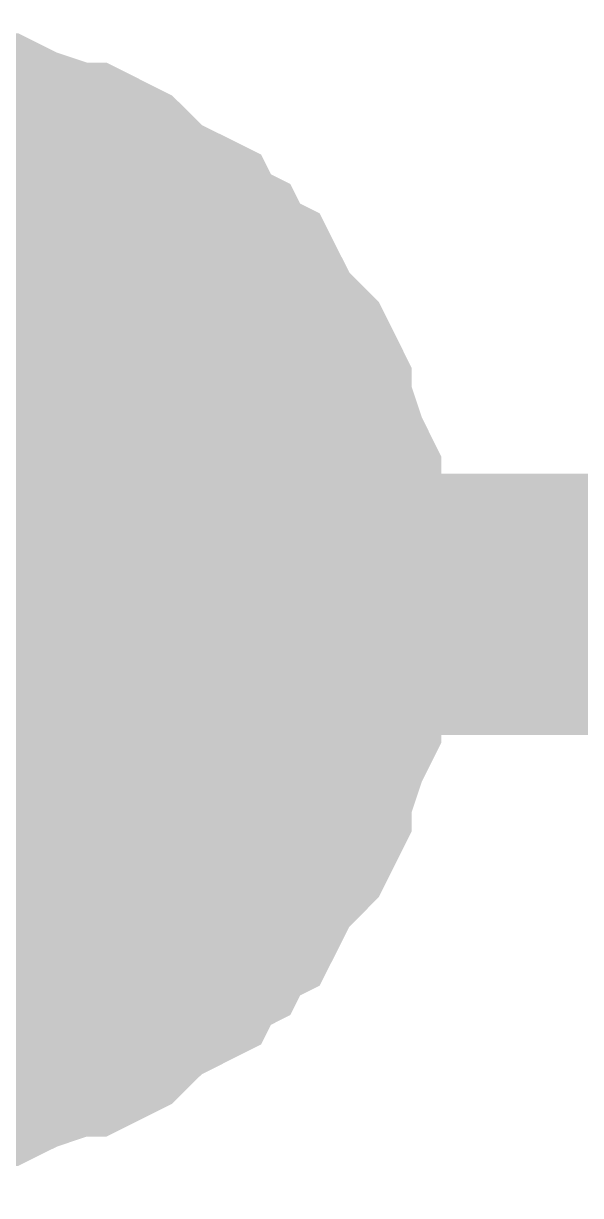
# Model space of a CAD drawing. Header units: millimetres. Extents: x 0 to 394, y 0 to 282.
# Drawn here: x 30.173 to 30.812, y 189.304 to 190.648 of the extents above; entities that cross this region are included whole.
import ezdxf

# ---------------------------------------------------------------- set-up
doc = ezdxf.new("R2010")
doc.units = ezdxf.units.MM
doc.layers.add('Sheet', color=255, linetype='Continuous')

msp = doc.modelspace()

# ---------------------------------------------------------------- linework, layer by layer
at = {"layer": 'Sheet'}
for points, const_width in [([(30.0082, 190.4982), (30.0306, 190.4982), (30.0643, 190.4982), (30.0868, 190.4869), (30.1092, 190.4869), (30.1317, 190.4869), (30.1542, 190.4757), (30.1879, 190.4645), (30.2103, 190.4533), (30.2328, 190.4533), (30.2552, 190.442), (30.2665, 190.4308), (30.2889, 190.4083), (30.3114, 190.3971), (30.3339, 190.3859), (30.3451, 190.3634), (30.3675, 190.3522), (30.3788, 190.3297), (30.4012, 190.3185), (30.4125, 190.296), (30.4237, 190.2736), (30.4462, 190.2511), (30.4574, 190.2399), (30.4686, 190.2174), (30.4686, 190.1949), (30.4799, 190.1725), (30.4911, 190.1388), (30.5023, 190.1163), (30.5023, 190.0939), (30.5023, 190.0714), (30.5135, 190.0489), (30.5135, 190.0153), (30.5135, 189.9928)], 0.2997), ([(30.0082, 190.4982), (30.0306, 190.4982), (30.0643, 190.4982), (30.0868, 190.4869), (30.1092, 190.4869), (30.1317, 190.4869), (30.1542, 190.4757), (30.1879, 190.4645), (30.2103, 190.4533), (30.2328, 190.4533), (30.2552, 190.442), (30.2665, 190.4308), (30.2889, 190.4083), (30.3114, 190.3971), (30.3339, 190.3859), (30.3451, 190.3634), (30.3675, 190.3522), (30.3788, 190.3297), (30.4012, 190.3185), (30.4125, 190.296), (30.4237, 190.2736), (30.4462, 190.2511), (30.4574, 190.2399), (30.4686, 190.2174), (30.4686, 190.1949), (30.4799, 190.1725), (30.4911, 190.1388), (30.5023, 190.1163), (30.5023, 190.0939), (30.5023, 190.0714), (30.5135, 190.0489), (30.5135, 190.0153), (30.5135, 189.9928)], 0.2997), ([(30.0082, 190.4982), (30.0306, 190.4982), (30.0643, 190.4982), (30.0868, 190.4869), (30.1092, 190.4869), (30.1317, 190.4869), (30.1542, 190.4757), (30.1879, 190.4645), (30.2103, 190.4533), (30.2328, 190.4533), (30.2552, 190.442), (30.2665, 190.4308), (30.2889, 190.4083), (30.3114, 190.3971), (30.3339, 190.3859), (30.3451, 190.3634), (30.3675, 190.3522), (30.3788, 190.3297), (30.4012, 190.3185), (30.4125, 190.296), (30.4237, 190.2736), (30.4462, 190.2511), (30.4574, 190.2399), (30.4686, 190.2174), (30.4686, 190.1949), (30.4799, 190.1725), (30.4911, 190.1388), (30.5023, 190.1163), (30.5023, 190.0939), (30.5023, 190.0714), (30.5135, 190.0489), (30.5135, 190.0153), (30.5135, 189.9928)], 0.2997), ([(30.0082, 190.4982), (30.0306, 190.4982), (30.0643, 190.4982), (30.0868, 190.4869), (30.1092, 190.4869), (30.1317, 190.4869), (30.1542, 190.4757), (30.1879, 190.4645), (30.2103, 190.4533), (30.2328, 190.442), (30.2552, 190.4308), (30.2665, 190.4196), (30.2889, 190.4083), (30.3114, 190.3971), (30.3339, 190.3746), (30.3451, 190.3634), (30.3675, 190.3409), (30.3788, 190.3297), (30.4012, 190.3073), (30.4125, 190.2848), (30.4237, 190.2736), (30.4462, 190.2511), (30.4574, 190.2286), (30.4686, 190.2062), (30.4686, 190.1837), (30.4799, 190.1613), (30.4911, 190.1388), (30.5023, 190.1051), (30.5023, 190.0826), (30.5023, 190.0602), (30.5135, 190.0377), (30.5135, 190.004), (30.5135, 189.9816)], 0.2997), ([(30.0082, 190.4982), (30.0306, 190.4982), (30.0643, 190.4982), (30.0868, 190.4869), (30.1092, 190.4869), (30.1317, 190.4869), (30.1542, 190.4757), (30.1879, 190.4645), (30.2103, 190.4533), (30.2328, 190.442), (30.2552, 190.4308), (30.2665, 190.4196), (30.2889, 190.4083), (30.3114, 190.3971), (30.3339, 190.3746), (30.3451, 190.3634), (30.3675, 190.3409), (30.3788, 190.3297), (30.4012, 190.3073), (30.4125, 190.2848), (30.4237, 190.2736), (30.4462, 190.2511), (30.4574, 190.2286), (30.4686, 190.2062), (30.4686, 190.1837), (30.4799, 190.1613), (30.4911, 190.1388), (30.5023, 190.1051), (30.5023, 190.0826), (30.5023, 190.0602), (30.5135, 190.0377), (30.5135, 190.004), (30.5135, 189.9816)], 0.2997), ([(30.0082, 190.4982), (30.0306, 190.4982), (30.0643, 190.4982), (30.0868, 190.4869), (30.1092, 190.4869), (30.1317, 190.4869), (30.1542, 190.4757), (30.1879, 190.4645), (30.2103, 190.4533), (30.2328, 190.4533), (30.2552, 190.442), (30.2665, 190.4308), (30.2889, 190.4083), (30.3114, 190.3971), (30.3339, 190.3859), (30.3451, 190.3634), (30.3675, 190.3522), (30.3788, 190.3297), (30.4012, 190.3185), (30.4125, 190.296), (30.4237, 190.2736), (30.4462, 190.2511), (30.4574, 190.2399), (30.4686, 190.2174), (30.4686, 190.1949), (30.4799, 190.1725), (30.4911, 190.1388), (30.5023, 190.1163), (30.5023, 190.0939), (30.5023, 190.0714), (30.5135, 190.0489), (30.5135, 190.0153), (30.5135, 189.9928)], 0.2997), ([(30.0082, 190.4982), (30.0306, 190.4982), (30.0643, 190.4982), (30.0868, 190.4869), (30.1092, 190.4869), (30.1317, 190.4869), (30.1542, 190.4757), (30.1879, 190.4645), (30.2103, 190.4533), (30.2328, 190.4533), (30.2552, 190.442), (30.2665, 190.4308), (30.2889, 190.4083), (30.3114, 190.3971), (30.3339, 190.3859), (30.3451, 190.3634), (30.3675, 190.3522), (30.3788, 190.3297), (30.4012, 190.3185), (30.4125, 190.296), (30.4237, 190.2736), (30.4462, 190.2511), (30.4574, 190.2399), (30.4686, 190.2174), (30.4686, 190.1949), (30.4799, 190.1725), (30.4911, 190.1388), (30.5023, 190.1163), (30.5023, 190.0939), (30.5023, 190.0714), (30.5135, 190.0489), (30.5135, 190.0153), (30.5135, 189.9928)], 0.2997), ([(30.0082, 190.4982), (30.0306, 190.4982), (30.0643, 190.4982), (30.0868, 190.4869), (30.1092, 190.4869), (30.1317, 190.4869), (30.1542, 190.4757), (30.1879, 190.4645), (30.2103, 190.4533), (30.2328, 190.4533), (30.2552, 190.442), (30.2665, 190.4308), (30.2889, 190.4083), (30.3114, 190.3971), (30.3339, 190.3859), (30.3451, 190.3634), (30.3675, 190.3522), (30.3788, 190.3297), (30.4012, 190.3185), (30.4125, 190.296), (30.4237, 190.2736), (30.4462, 190.2511), (30.4574, 190.2399), (30.4686, 190.2174), (30.4686, 190.1949), (30.4799, 190.1725), (30.4911, 190.1388), (30.5023, 190.1163), (30.5023, 190.0939), (30.5023, 190.0714), (30.5135, 190.0489), (30.5135, 190.0153), (30.5135, 189.9928)], 0.2997), ([(30.0082, 190.4982), (30.0306, 190.4982), (30.0643, 190.4982), (30.0868, 190.4869), (30.1092, 190.4869), (30.1317, 190.4869), (30.1542, 190.4757), (30.1879, 190.4645), (30.2103, 190.4533), (30.2328, 190.442), (30.2552, 190.4308), (30.2665, 190.4196), (30.2889, 190.4083), (30.3114, 190.3971), (30.3339, 190.3746), (30.3451, 190.3634), (30.3675, 190.3409), (30.3788, 190.3297), (30.4012, 190.3073), (30.4125, 190.2848), (30.4237, 190.2736), (30.4462, 190.2511), (30.4574, 190.2286), (30.4686, 190.2062), (30.4686, 190.1837), (30.4799, 190.1613), (30.4911, 190.1388), (30.5023, 190.1051), (30.5023, 190.0826), (30.5023, 190.0602), (30.5135, 190.0377), (30.5135, 190.004), (30.5135, 189.9816)], 0.2997), ([(30.0082, 190.4982), (30.0306, 190.4982), (30.0643, 190.4982), (30.0868, 190.4869), (30.1092, 190.4869), (30.1317, 190.4869), (30.1542, 190.4757), (30.1879, 190.4645), (30.2103, 190.4533), (30.2328, 190.442), (30.2552, 190.4308), (30.2665, 190.4196), (30.2889, 190.4083), (30.3114, 190.3971), (30.3339, 190.3746), (30.3451, 190.3634), (30.3675, 190.3409), (30.3788, 190.3297), (30.4012, 190.3073), (30.4125, 190.2848), (30.4237, 190.2736), (30.4462, 190.2511), (30.4574, 190.2286), (30.4686, 190.2062), (30.4686, 190.1837), (30.4799, 190.1613), (30.4911, 190.1388), (30.5023, 190.1051), (30.5023, 190.0826), (30.5023, 190.0602), (30.5135, 190.0377), (30.5135, 190.004), (30.5135, 189.9816)], 0.2997), ([(30.1092, 190.4869), (30.1317, 190.4869), (30.1542, 190.4757), (30.1879, 190.4645), (30.2103, 190.4533), (30.2328, 190.4533), (30.2552, 190.442), (30.2665, 190.4308), (30.2889, 190.4083), (30.3114, 190.3971), (30.3339, 190.3859), (30.3451, 190.3634), (30.3675, 190.3522), (30.3788, 190.3297), (30.4012, 190.3185), (30.4125, 190.296), (30.4237, 190.2736), (30.4462, 190.2511), (30.4574, 190.2399), (30.4686, 190.2174), (30.4686, 190.1949), (30.4799, 190.1725), (30.4911, 190.1388), (30.5023, 190.1163), (30.5023, 190.0939), (30.5023, 190.0714), (30.5135, 190.0489), (30.5135, 190.0153), (30.5135, 189.9928)], 0.0991), ([(30.1092, 190.4869), (30.1317, 190.4869), (30.1542, 190.4757), (30.1879, 190.4645), (30.2103, 190.4533), (30.2328, 190.4533), (30.2552, 190.442), (30.2665, 190.4308), (30.2889, 190.4083), (30.3114, 190.3971), (30.3339, 190.3859), (30.3451, 190.3634), (30.3675, 190.3522), (30.3788, 190.3297), (30.4012, 190.3185), (30.4125, 190.296), (30.4237, 190.2736), (30.4462, 190.2511), (30.4574, 190.2399), (30.4686, 190.2174), (30.4686, 190.1949), (30.4799, 190.1725), (30.4911, 190.1388), (30.5023, 190.1163), (30.5023, 190.0939), (30.5023, 190.0714), (30.5135, 190.0489), (30.5135, 190.0153), (30.5135, 189.9928)], 0.0991), ([(30.1092, 190.4869), (30.1317, 190.4869), (30.1542, 190.4757), (30.1879, 190.4645), (30.2103, 190.4533), (30.2328, 190.4533), (30.2552, 190.442), (30.2665, 190.4308), (30.2889, 190.4083), (30.3114, 190.3971), (30.3339, 190.3859), (30.3451, 190.3634), (30.3675, 190.3522), (30.3788, 190.3297), (30.4012, 190.3185), (30.4125, 190.296), (30.4237, 190.2736), (30.4462, 190.2511), (30.4574, 190.2399), (30.4686, 190.2174), (30.4686, 190.1949), (30.4799, 190.1725), (30.4911, 190.1388), (30.5023, 190.1163), (30.5023, 190.0939), (30.5023, 190.0714), (30.5135, 190.0489), (30.5135, 190.0153), (30.5135, 189.9928)], 0.0991), ([(30.1092, 190.4869), (30.1317, 190.4869), (30.1542, 190.4757), (30.1879, 190.4645), (30.2103, 190.4533), (30.2328, 190.442), (30.2552, 190.4308), (30.2665, 190.4196), (30.2889, 190.4083), (30.3114, 190.3971), (30.3339, 190.3746), (30.3451, 190.3634), (30.3675, 190.3409), (30.3788, 190.3297), (30.4012, 190.3073), (30.4125, 190.2848), (30.4237, 190.2736), (30.4462, 190.2511), (30.4574, 190.2286), (30.4686, 190.2062), (30.4686, 190.1837), (30.4799, 190.1613), (30.4911, 190.1388), (30.5023, 190.1051), (30.5023, 190.0826), (30.5023, 190.0602), (30.5135, 190.0377), (30.5135, 190.004), (30.5135, 189.9816)], 0.0991), ([(30.1092, 190.4869), (30.1317, 190.4869), (30.1542, 190.4757), (30.1879, 190.4645), (30.2103, 190.4533), (30.2328, 190.442), (30.2552, 190.4308), (30.2665, 190.4196), (30.2889, 190.4083), (30.3114, 190.3971), (30.3339, 190.3746), (30.3451, 190.3634), (30.3675, 190.3409), (30.3788, 190.3297), (30.4012, 190.3073), (30.4125, 190.2848), (30.4237, 190.2736), (30.4462, 190.2511), (30.4574, 190.2286), (30.4686, 190.2062), (30.4686, 190.1837), (30.4799, 190.1613), (30.4911, 190.1388), (30.5023, 190.1051), (30.5023, 190.0826), (30.5023, 190.0602), (30.5135, 190.0377), (30.5135, 190.004), (30.5135, 189.9816)], 0.0991), ([(30.1092, 190.4869), (30.1317, 190.4869), (30.1542, 190.4757), (30.1879, 190.4645), (30.2103, 190.4533), (30.2328, 190.4533), (30.2552, 190.442), (30.2665, 190.4308), (30.2889, 190.4083), (30.3114, 190.3971), (30.3339, 190.3859), (30.3451, 190.3634), (30.3675, 190.3522), (30.3788, 190.3297), (30.4012, 190.3185), (30.4125, 190.296), (30.4237, 190.2736), (30.4462, 190.2511), (30.4574, 190.2399), (30.4686, 190.2174), (30.4686, 190.1949), (30.4799, 190.1725), (30.4911, 190.1388), (30.5023, 190.1163), (30.5023, 190.0939), (30.5023, 190.0714), (30.5135, 190.0489), (30.5135, 190.0153), (30.5135, 189.9928)], 0.0991), ([(30.1092, 190.4869), (30.1317, 190.4869), (30.1542, 190.4757), (30.1879, 190.4645), (30.2103, 190.4533), (30.2328, 190.4533), (30.2552, 190.442), (30.2665, 190.4308), (30.2889, 190.4083), (30.3114, 190.3971), (30.3339, 190.3859), (30.3451, 190.3634), (30.3675, 190.3522), (30.3788, 190.3297), (30.4012, 190.3185), (30.4125, 190.296), (30.4237, 190.2736), (30.4462, 190.2511), (30.4574, 190.2399), (30.4686, 190.2174), (30.4686, 190.1949), (30.4799, 190.1725), (30.4911, 190.1388), (30.5023, 190.1163), (30.5023, 190.0939), (30.5023, 190.0714), (30.5135, 190.0489), (30.5135, 190.0153), (30.5135, 189.9928)], 0.0991), ([(30.1092, 190.4869), (30.1317, 190.4869), (30.1542, 190.4757), (30.1879, 190.4645), (30.2103, 190.4533), (30.2328, 190.4533), (30.2552, 190.442), (30.2665, 190.4308), (30.2889, 190.4083), (30.3114, 190.3971), (30.3339, 190.3859), (30.3451, 190.3634), (30.3675, 190.3522), (30.3788, 190.3297), (30.4012, 190.3185), (30.4125, 190.296), (30.4237, 190.2736), (30.4462, 190.2511), (30.4574, 190.2399), (30.4686, 190.2174), (30.4686, 190.1949), (30.4799, 190.1725), (30.4911, 190.1388), (30.5023, 190.1163), (30.5023, 190.0939), (30.5023, 190.0714), (30.5135, 190.0489), (30.5135, 190.0153), (30.5135, 189.9928)], 0.0991), ([(30.1092, 190.4869), (30.1317, 190.4869), (30.1542, 190.4757), (30.1879, 190.4645), (30.2103, 190.4533), (30.2328, 190.442), (30.2552, 190.4308), (30.2665, 190.4196), (30.2889, 190.4083), (30.3114, 190.3971), (30.3339, 190.3746), (30.3451, 190.3634), (30.3675, 190.3409), (30.3788, 190.3297), (30.4012, 190.3073), (30.4125, 190.2848), (30.4237, 190.2736), (30.4462, 190.2511), (30.4574, 190.2286), (30.4686, 190.2062), (30.4686, 190.1837), (30.4799, 190.1613), (30.4911, 190.1388), (30.5023, 190.1051), (30.5023, 190.0826), (30.5023, 190.0602), (30.5135, 190.0377), (30.5135, 190.004), (30.5135, 189.9816)], 0.0991), ([(30.1092, 190.4869), (30.1317, 190.4869), (30.1542, 190.4757), (30.1879, 190.4645), (30.2103, 190.4533), (30.2328, 190.442), (30.2552, 190.4308), (30.2665, 190.4196), (30.2889, 190.4083), (30.3114, 190.3971), (30.3339, 190.3746), (30.3451, 190.3634), (30.3675, 190.3409), (30.3788, 190.3297), (30.4012, 190.3073), (30.4125, 190.2848), (30.4237, 190.2736), (30.4462, 190.2511), (30.4574, 190.2286), (30.4686, 190.2062), (30.4686, 190.1837), (30.4799, 190.1613), (30.4911, 190.1388), (30.5023, 190.1051), (30.5023, 190.0826), (30.5023, 190.0602), (30.5135, 190.0377), (30.5135, 190.004), (30.5135, 189.9816)], 0.0991), ([(30.5135, 189.9928), (30.5135, 189.9703), (30.5135, 189.9366), (30.5023, 189.9142), (30.5023, 189.8917), (30.5023, 189.8692), (30.4911, 189.8468), (30.4799, 189.8131), (30.4686, 189.7906), (30.4686, 189.7682), (30.4574, 189.7457), (30.4462, 189.7345), (30.4237, 189.712), (30.4125, 189.6896), (30.4012, 189.6671), (30.3788, 189.6559), (30.3675, 189.6334), (30.3451, 189.6222), (30.3339, 189.5997), (30.3114, 189.5885), (30.2889, 189.5772), (30.2665, 189.5548), (30.2552, 189.5436), (30.2328, 189.5323), (30.2103, 189.5323), (30.1879, 189.5211), (30.1542, 189.5099), (30.1317, 189.4986), (30.1092, 189.4986), (30.0868, 189.4986), (30.0643, 189.4874), (30.0306, 189.4874), (30.0082, 189.4874)], 0.2997), ([(30.5135, 189.9928), (30.5135, 189.9703), (30.5135, 189.9366), (30.5023, 189.9142), (30.5023, 189.8917), (30.5023, 189.8692), (30.4911, 189.8468), (30.4799, 189.8131), (30.4686, 189.7906), (30.4686, 189.7682), (30.4574, 189.7457), (30.4462, 189.7345), (30.4237, 189.712), (30.4125, 189.6896), (30.4012, 189.6671), (30.3788, 189.6559), (30.3675, 189.6334), (30.3451, 189.6222), (30.3339, 189.5997), (30.3114, 189.5885), (30.2889, 189.5772), (30.2665, 189.5548), (30.2552, 189.5436), (30.2328, 189.5323), (30.2103, 189.5323), (30.1879, 189.5211), (30.1542, 189.5099), (30.1317, 189.4986), (30.1092, 189.4986), (30.0868, 189.4986), (30.0643, 189.4874), (30.0306, 189.4874), (30.0082, 189.4874)], 0.2997), ([(30.5135, 189.9928), (30.5135, 189.9703), (30.5135, 189.9366), (30.5023, 189.9142), (30.5023, 189.8917), (30.5023, 189.8692), (30.4911, 189.8468), (30.4799, 189.8131), (30.4686, 189.7906), (30.4686, 189.7682), (30.4574, 189.7457), (30.4462, 189.7345), (30.4237, 189.712), (30.4125, 189.6896), (30.4012, 189.6671), (30.3788, 189.6559), (30.3675, 189.6334), (30.3451, 189.6222), (30.3339, 189.5997), (30.3114, 189.5885), (30.2889, 189.5772), (30.2665, 189.5548), (30.2552, 189.5436), (30.2328, 189.5323), (30.2103, 189.5323), (30.1879, 189.5211), (30.1542, 189.5099), (30.1317, 189.4986), (30.1092, 189.4986), (30.0868, 189.4986), (30.0643, 189.4874), (30.0306, 189.4874), (30.0082, 189.4874)], 0.2997), ([(30.5135, 189.9928), (30.5135, 189.9703), (30.5135, 189.9366), (30.5023, 189.9142), (30.5023, 189.8917), (30.5023, 189.8692), (30.4911, 189.8468), (30.4799, 189.8131), (30.4686, 189.7906), (30.4686, 189.7682), (30.4574, 189.7457), (30.4462, 189.7345), (30.4237, 189.712), (30.4125, 189.6896), (30.4012, 189.6671), (30.3788, 189.6559), (30.3675, 189.6334), (30.3451, 189.6222), (30.3339, 189.5997), (30.3114, 189.5885), (30.2889, 189.5772), (30.2665, 189.5548), (30.2552, 189.5436), (30.2328, 189.5323), (30.2103, 189.5323), (30.1879, 189.5211), (30.1542, 189.5099), (30.1317, 189.4986), (30.1092, 189.4986), (30.0868, 189.4986), (30.0643, 189.4874), (30.0306, 189.4874), (30.0082, 189.4874)], 0.2997), ([(30.5135, 189.9928), (30.5135, 189.9703), (30.5135, 189.9366), (30.5023, 189.9142), (30.5023, 189.8917), (30.5023, 189.8692), (30.4911, 189.8468), (30.4799, 189.8131), (30.4686, 189.7906), (30.4686, 189.7682), (30.4574, 189.7457), (30.4462, 189.7345), (30.4237, 189.712), (30.4125, 189.6896), (30.4012, 189.6671), (30.3788, 189.6559), (30.3675, 189.6334), (30.3451, 189.6222), (30.3339, 189.5997), (30.3114, 189.5885), (30.2889, 189.5772), (30.2665, 189.5548), (30.2552, 189.5436), (30.2328, 189.5323), (30.2103, 189.5323), (30.1879, 189.5211), (30.1542, 189.5099), (30.1317, 189.4986), (30.1092, 189.4986), (30.0868, 189.4986), (30.0643, 189.4874), (30.0306, 189.4874), (30.0082, 189.4874)], 0.2997), ([(30.5135, 189.9928), (30.5135, 189.9703), (30.5135, 189.9366), (30.5023, 189.9142), (30.5023, 189.8917), (30.5023, 189.8692), (30.4911, 189.8468), (30.4799, 189.8131), (30.4686, 189.7906), (30.4686, 189.7682), (30.4574, 189.7457), (30.4462, 189.7345), (30.4237, 189.712), (30.4125, 189.6896), (30.4012, 189.6671), (30.3788, 189.6559), (30.3675, 189.6334), (30.3451, 189.6222), (30.3339, 189.5997), (30.3114, 189.5885), (30.2889, 189.5772), (30.2665, 189.5548), (30.2552, 189.5436), (30.2328, 189.5323), (30.2103, 189.5323), (30.1879, 189.5211), (30.1542, 189.5099), (30.1317, 189.4986), (30.1092, 189.4986), (30.0868, 189.4986), (30.0643, 189.4874), (30.0306, 189.4874), (30.0082, 189.4874)], 0.2997), ([(30.5135, 189.9816), (30.5135, 189.9591), (30.5135, 189.9254), (30.5023, 189.9029), (30.5023, 189.8805), (30.5023, 189.858), (30.4911, 189.8356), (30.4799, 189.8019), (30.4686, 189.7794), (30.4686, 189.7569), (30.4574, 189.7345), (30.4462, 189.7232), (30.4237, 189.7008), (30.4125, 189.6783), (30.4012, 189.6559), (30.3788, 189.6446), (30.3675, 189.6222), (30.3451, 189.6109), (30.3339, 189.5885), (30.3114, 189.5772), (30.2889, 189.566), (30.2665, 189.5436), (30.2552, 189.5323), (30.2328, 189.5211), (30.2103, 189.5211), (30.1879, 189.5099), (30.1542, 189.4986), (30.1317, 189.4874), (30.1092, 189.4874), (30.0868, 189.4874), (30.0643, 189.4762), (30.0306, 189.4762), (30.0082, 189.4762)], 0.2997), ([(30.0082, 189.9816), (60.4656, 189.9816), (60.4656, 184.9052)], 0.2997), ([(30.5135, 189.9816), (30.5135, 189.9591), (30.5135, 189.9254), (30.5023, 189.9029), (30.5023, 189.8805), (30.5023, 189.858), (30.4911, 189.8356), (30.4799, 189.8019), (30.4686, 189.7794), (30.4686, 189.7569), (30.4574, 189.7345), (30.4462, 189.7232), (30.4237, 189.7008), (30.4125, 189.6783), (30.4012, 189.6559), (30.3788, 189.6446), (30.3675, 189.6222), (30.3451, 189.6109), (30.3339, 189.5885), (30.3114, 189.5772), (30.2889, 189.566), (30.2665, 189.5436), (30.2552, 189.5323), (30.2328, 189.5211), (30.2103, 189.5211), (30.1879, 189.5099), (30.1542, 189.4986), (30.1317, 189.4874), (30.1092, 189.4874), (30.0868, 189.4874), (30.0643, 189.4762), (30.0306, 189.4762), (30.0082, 189.4762)], 0.2997), ([(30.5135, 189.9816), (30.5135, 189.9591), (30.5135, 189.9254), (30.5023, 189.9029), (30.5023, 189.8805), (30.5023, 189.858), (30.4911, 189.8356), (30.4799, 189.8019), (30.4686, 189.7794), (30.4686, 189.7569), (30.4574, 189.7345), (30.4462, 189.7232), (30.4237, 189.7008), (30.4125, 189.6783), (30.4012, 189.6559), (30.3788, 189.6446), (30.3675, 189.6222), (30.3451, 189.6109), (30.3339, 189.5885), (30.3114, 189.5772), (30.2889, 189.566), (30.2665, 189.5436), (30.2552, 189.5323), (30.2328, 189.5211), (30.2103, 189.5211), (30.1879, 189.5099), (30.1542, 189.4986), (30.1317, 189.4874), (30.1092, 189.4874), (30.0868, 189.4874), (30.0643, 189.4762), (30.0306, 189.4762), (30.0082, 189.4762)], 0.2997), ([(30.5135, 189.9816), (30.5135, 189.9591), (30.5135, 189.9254), (30.5023, 189.9029), (30.5023, 189.8805), (30.5023, 189.858), (30.4911, 189.8356), (30.4799, 189.8019), (30.4686, 189.7794), (30.4686, 189.7569), (30.4574, 189.7345), (30.4462, 189.7232), (30.4237, 189.7008), (30.4125, 189.6783), (30.4012, 189.6559), (30.3788, 189.6446), (30.3675, 189.6222), (30.3451, 189.6109), (30.3339, 189.5885), (30.3114, 189.5772), (30.2889, 189.566), (30.2665, 189.5436), (30.2552, 189.5323), (30.2328, 189.5211), (30.2103, 189.5211), (30.1879, 189.5099), (30.1542, 189.4986), (30.1317, 189.4874), (30.1092, 189.4874), (30.0868, 189.4874), (30.0643, 189.4762), (30.0306, 189.4762), (30.0082, 189.4762)], 0.2997), ([(30.5135, 189.9928), (30.5135, 189.9928), (30.5135, 189.9928), (30.5135, 189.9928), (30.5135, 189.9928), (30.5135, 189.9928), (30.5135, 189.9928), (30.5135, 189.9928), (30.5135, 189.9928), (30.5135, 189.9928), (30.5135, 189.9928), (30.5135, 189.9928), (30.5135, 189.9928), (30.5135, 189.9928), (30.5135, 189.9928), (30.5135, 189.9928), (30.5135, 189.9928), (30.5135, 189.9928), (30.5135, 189.9928), (30.5135, 189.9928), (30.5135, 189.9928), (30.5135, 189.9928), (30.5135, 189.9928), (30.5135, 189.9928), (30.5135, 189.9928), (30.5135, 189.9928), (30.5135, 189.9928), (30.5135, 189.9928), (30.5135, 189.9928), (30.5135, 189.9928), (30.5135, 189.9928), (30.5135, 189.9928), (30.5135, 189.9928)], 0.2997), ([(30.5135, 189.9928), (30.5135, 189.9928)], 0.2997), ([(30.5135, 189.9928), (30.5135, 189.9928), (30.5135, 189.9928), (30.5135, 189.9928), (30.5135, 189.9928), (30.5135, 189.9928), (30.5135, 189.9928), (30.5135, 189.9928), (30.5135, 189.9928), (30.5135, 189.9928), (30.5135, 189.9928), (30.5135, 189.9928), (30.5135, 189.9928), (30.5135, 189.9928), (30.5135, 189.9928), (30.5135, 189.9928), (30.5135, 189.9928), (30.5135, 189.9928), (30.5135, 189.9928), (30.5135, 189.9928), (30.5135, 189.9928), (30.5135, 189.9928), (30.5135, 189.9928), (30.5135, 189.9928), (30.5135, 189.9928), (30.5135, 189.9928), (30.5135, 189.9928), (30.5135, 189.9928), (30.5135, 189.9928), (30.5135, 189.9928), (30.5135, 189.9928), (30.5135, 189.9928), (30.5135, 189.9928)], 0.2997), ([(30.5135, 189.9928), (30.5135, 189.9928)], 0.2997), ([(30.5135, 189.9928), (30.5135, 189.9928), (30.5135, 189.9928), (30.5135, 189.9928), (30.5135, 189.9928), (30.5135, 189.9928), (30.5135, 189.9928), (30.5135, 189.9928), (30.5135, 189.9928), (30.5135, 189.9928), (30.5135, 189.9928), (30.5135, 189.9928), (30.5135, 189.9928), (30.5135, 189.9928), (30.5135, 189.9928), (30.5135, 189.9928), (30.5135, 189.9928), (30.5135, 189.9928), (30.5135, 189.9928), (30.5135, 189.9928), (30.5135, 189.9928), (30.5135, 189.9928), (30.5135, 189.9928), (30.5135, 189.9928), (30.5135, 189.9928), (30.5135, 189.9928), (30.5135, 189.9928), (30.5135, 189.9928), (30.5135, 189.9928), (30.5135, 189.9928), (30.5135, 189.9928), (30.5135, 189.9928), (30.5135, 189.9928)], 0.2997), ([(30.5135, 189.9928), (30.5135, 189.9928)], 0.2997), ([(30.5135, 189.9928), (30.5135, 189.9928), (30.5135, 189.9928), (30.5135, 189.9928), (30.5135, 189.9928), (30.5135, 189.9928), (30.5135, 189.9928), (30.5135, 189.9928), (30.5135, 189.9928), (30.5135, 189.9928), (30.5135, 189.9928), (30.5135, 189.9928), (30.5135, 189.9928), (30.5135, 189.9928), (30.5135, 189.9928), (30.5135, 189.9928), (30.5135, 189.9928), (30.5135, 189.9928), (30.5135, 189.9928), (30.5135, 189.9928), (30.5135, 189.9928), (30.5135, 189.9928), (30.5135, 189.9928), (30.5135, 189.9928), (30.5135, 189.9928), (30.5135, 189.9928), (30.5135, 189.9928), (30.5135, 189.9928), (30.5135, 189.9928), (30.5135, 189.9928), (30.5135, 189.9928), (30.5135, 189.9928), (30.5135, 189.9928)], 0.2997), ([(30.5135, 189.9928), (30.5135, 189.9928)], 0.2997), ([(30.5135, 189.9928), (30.5135, 189.9928), (30.5135, 189.9928), (30.5135, 189.9928), (30.5135, 189.9928), (30.5135, 189.9928), (30.5135, 189.9928), (30.5135, 189.9928), (30.5135, 189.9928), (30.5135, 189.9928), (30.5135, 189.9928), (30.5135, 189.9928), (30.5135, 189.9928), (30.5135, 189.9928), (30.5135, 189.9928), (30.5135, 189.9928), (30.5135, 189.9928), (30.5135, 189.9928), (30.5135, 189.9928), (30.5135, 189.9928), (30.5135, 189.9928), (30.5135, 189.9928), (30.5135, 189.9928), (30.5135, 189.9928), (30.5135, 189.9928), (30.5135, 189.9928), (30.5135, 189.9928), (30.5135, 189.9928), (30.5135, 189.9928), (30.5135, 189.9928), (30.5135, 189.9928), (30.5135, 189.9928), (30.5135, 189.9928)], 0.2997), ([(30.5135, 189.9928), (30.5135, 189.9928)], 0.2997), ([(30.5135, 189.9928), (30.5135, 189.9928), (30.5135, 189.9928), (30.5135, 189.9928), (30.5135, 189.9928), (30.5135, 189.9928), (30.5135, 189.9928), (30.5135, 189.9928), (30.5135, 189.9928), (30.5135, 189.9928), (30.5135, 189.9928), (30.5135, 189.9928), (30.5135, 189.9928), (30.5135, 189.9928), (30.5135, 189.9928), (30.5135, 189.9928), (30.5135, 189.9928), (30.5135, 189.9928), (30.5135, 189.9928), (30.5135, 189.9928), (30.5135, 189.9928), (30.5135, 189.9928), (30.5135, 189.9928), (30.5135, 189.9928), (30.5135, 189.9928), (30.5135, 189.9928), (30.5135, 189.9928), (30.5135, 189.9928), (30.5135, 189.9928), (30.5135, 189.9928), (30.5135, 189.9928), (30.5135, 189.9928), (30.5135, 189.9928)], 0.2997), ([(30.5135, 189.9928), (30.5135, 189.9928)], 0.2997), ([(30.5135, 189.9816), (30.5135, 189.9816), (30.5135, 189.9816), (30.5135, 189.9816), (30.5135, 189.9816), (30.5135, 189.9816), (30.5135, 189.9816), (30.5135, 189.9816), (30.5135, 189.9816), (30.5135, 189.9816), (30.5135, 189.9816), (30.5135, 189.9816), (30.5135, 189.9816), (30.5135, 189.9816), (30.5135, 189.9816), (30.5135, 189.9816), (30.5135, 189.9816), (30.5135, 189.9816), (30.5135, 189.9816), (30.5135, 189.9816), (30.5135, 189.9816), (30.5135, 189.9816), (30.5135, 189.9816), (30.5135, 189.9816), (30.5135, 189.9816), (30.5135, 189.9816), (30.5135, 189.9816), (30.5135, 189.9816), (30.5135, 189.9816), (30.5135, 189.9816), (30.5135, 189.9816), (30.5135, 189.9816), (30.5135, 189.9816)], 0.2997), ([(30.5135, 189.9816), (30.5135, 189.9816)], 0.2997), ([(30.5135, 189.9816), (30.5135, 189.9816), (30.5135, 189.9816), (30.5135, 189.9816), (30.5135, 189.9816), (30.5135, 189.9816), (30.5135, 189.9816), (30.5135, 189.9816), (30.5135, 189.9816), (30.5135, 189.9816), (30.5135, 189.9816), (30.5135, 189.9816), (30.5135, 189.9816), (30.5135, 189.9816), (30.5135, 189.9816), (30.5135, 189.9816), (30.5135, 189.9816), (30.5135, 189.9816), (30.5135, 189.9816), (30.5135, 189.9816), (30.5135, 189.9816), (30.5135, 189.9816), (30.5135, 189.9816), (30.5135, 189.9816), (30.5135, 189.9816), (30.5135, 189.9816), (30.5135, 189.9816), (30.5135, 189.9816), (30.5135, 189.9816), (30.5135, 189.9816), (30.5135, 189.9816), (30.5135, 189.9816), (30.5135, 189.9816)], 0.2997), ([(30.5135, 189.9816), (30.5135, 189.9816)], 0.2997), ([(30.5135, 189.9816), (30.5135, 189.9816), (30.5135, 189.9816), (30.5135, 189.9816), (30.5135, 189.9816), (30.5135, 189.9816), (30.5135, 189.9816), (30.5135, 189.9816), (30.5135, 189.9816), (30.5135, 189.9816), (30.5135, 189.9816), (30.5135, 189.9816), (30.5135, 189.9816), (30.5135, 189.9816), (30.5135, 189.9816), (30.5135, 189.9816), (30.5135, 189.9816), (30.5135, 189.9816), (30.5135, 189.9816), (30.5135, 189.9816), (30.5135, 189.9816), (30.5135, 189.9816), (30.5135, 189.9816), (30.5135, 189.9816), (30.5135, 189.9816), (30.5135, 189.9816), (30.5135, 189.9816), (30.5135, 189.9816), (30.5135, 189.9816), (30.5135, 189.9816), (30.5135, 189.9816), (30.5135, 189.9816), (30.5135, 189.9816)], 0.2997), ([(30.5135, 189.9816), (30.5135, 189.9816)], 0.2997), ([(30.5135, 189.9816), (30.5135, 189.9816), (30.5135, 189.9816), (30.5135, 189.9816), (30.5135, 189.9816), (30.5135, 189.9816), (30.5135, 189.9816), (30.5135, 189.9816), (30.5135, 189.9816), (30.5135, 189.9816), (30.5135, 189.9816), (30.5135, 189.9816), (30.5135, 189.9816), (30.5135, 189.9816), (30.5135, 189.9816), (30.5135, 189.9816), (30.5135, 189.9816), (30.5135, 189.9816), (30.5135, 189.9816), (30.5135, 189.9816), (30.5135, 189.9816), (30.5135, 189.9816), (30.5135, 189.9816), (30.5135, 189.9816), (30.5135, 189.9816), (30.5135, 189.9816), (30.5135, 189.9816), (30.5135, 189.9816), (30.5135, 189.9816), (30.5135, 189.9816), (30.5135, 189.9816), (30.5135, 189.9816), (30.5135, 189.9816)], 0.2997), ([(30.5135, 189.9816), (30.5135, 189.9816)], 0.2997), ([(30.5135, 189.9928), (30.5135, 189.9703), (30.5135, 189.9366), (30.5023, 189.9142), (30.5023, 189.8917), (30.5023, 189.8692), (30.4911, 189.8468), (30.4799, 189.8131), (30.4686, 189.7906), (30.4686, 189.7682), (30.4574, 189.7457), (30.4462, 189.7345), (30.4237, 189.712), (30.4125, 189.6896), (30.4012, 189.6671), (30.3788, 189.6559), (30.3675, 189.6334), (30.3451, 189.6222), (30.3339, 189.5997), (30.3114, 189.5885), (30.2889, 189.5772), (30.2665, 189.5548), (30.2552, 189.5436), (30.2328, 189.5323), (30.2103, 189.5323), (30.1879, 189.5211), (30.1542, 189.5099), (30.1317, 189.4986), (30.1092, 189.4986)], 0.0991), ([(30.5135, 189.9928), (30.5135, 189.9703), (30.5135, 189.9366), (30.5023, 189.9142), (30.5023, 189.8917), (30.5023, 189.8692), (30.4911, 189.8468), (30.4799, 189.8131), (30.4686, 189.7906), (30.4686, 189.7682), (30.4574, 189.7457), (30.4462, 189.7345), (30.4237, 189.712), (30.4125, 189.6896), (30.4012, 189.6671), (30.3788, 189.6559), (30.3675, 189.6334), (30.3451, 189.6222), (30.3339, 189.5997), (30.3114, 189.5885), (30.2889, 189.5772), (30.2665, 189.5548), (30.2552, 189.5436), (30.2328, 189.5323), (30.2103, 189.5323), (30.1879, 189.5211), (30.1542, 189.5099), (30.1317, 189.4986), (30.1092, 189.4986)], 0.0991), ([(30.5135, 189.9928), (30.5135, 189.9703), (30.5135, 189.9366), (30.5023, 189.9142), (30.5023, 189.8917), (30.5023, 189.8692), (30.4911, 189.8468), (30.4799, 189.8131), (30.4686, 189.7906), (30.4686, 189.7682), (30.4574, 189.7457), (30.4462, 189.7345), (30.4237, 189.712), (30.4125, 189.6896), (30.4012, 189.6671), (30.3788, 189.6559), (30.3675, 189.6334), (30.3451, 189.6222), (30.3339, 189.5997), (30.3114, 189.5885), (30.2889, 189.5772), (30.2665, 189.5548), (30.2552, 189.5436), (30.2328, 189.5323), (30.2103, 189.5323), (30.1879, 189.5211), (30.1542, 189.5099), (30.1317, 189.4986), (30.1092, 189.4986)], 0.0991), ([(30.5135, 189.9928), (30.5135, 189.9703), (30.5135, 189.9366), (30.5023, 189.9142), (30.5023, 189.8917), (30.5023, 189.8692), (30.4911, 189.8468), (30.4799, 189.8131), (30.4686, 189.7906), (30.4686, 189.7682), (30.4574, 189.7457), (30.4462, 189.7345), (30.4237, 189.712), (30.4125, 189.6896), (30.4012, 189.6671), (30.3788, 189.6559), (30.3675, 189.6334), (30.3451, 189.6222), (30.3339, 189.5997), (30.3114, 189.5885), (30.2889, 189.5772), (30.2665, 189.5548), (30.2552, 189.5436), (30.2328, 189.5323), (30.2103, 189.5323), (30.1879, 189.5211), (30.1542, 189.5099), (30.1317, 189.4986), (30.1092, 189.4986)], 0.0991), ([(30.5135, 189.9928), (30.5135, 189.9703), (30.5135, 189.9366), (30.5023, 189.9142), (30.5023, 189.8917), (30.5023, 189.8692), (30.4911, 189.8468), (30.4799, 189.8131), (30.4686, 189.7906), (30.4686, 189.7682), (30.4574, 189.7457), (30.4462, 189.7345), (30.4237, 189.712), (30.4125, 189.6896), (30.4012, 189.6671), (30.3788, 189.6559), (30.3675, 189.6334), (30.3451, 189.6222), (30.3339, 189.5997), (30.3114, 189.5885), (30.2889, 189.5772), (30.2665, 189.5548), (30.2552, 189.5436), (30.2328, 189.5323), (30.2103, 189.5323), (30.1879, 189.5211), (30.1542, 189.5099), (30.1317, 189.4986), (30.1092, 189.4986)], 0.0991), ([(30.5135, 189.9928), (30.5135, 189.9703), (30.5135, 189.9366), (30.5023, 189.9142), (30.5023, 189.8917), (30.5023, 189.8692), (30.4911, 189.8468), (30.4799, 189.8131), (30.4686, 189.7906), (30.4686, 189.7682), (30.4574, 189.7457), (30.4462, 189.7345), (30.4237, 189.712), (30.4125, 189.6896), (30.4012, 189.6671), (30.3788, 189.6559), (30.3675, 189.6334), (30.3451, 189.6222), (30.3339, 189.5997), (30.3114, 189.5885), (30.2889, 189.5772), (30.2665, 189.5548), (30.2552, 189.5436), (30.2328, 189.5323), (30.2103, 189.5323), (30.1879, 189.5211), (30.1542, 189.5099), (30.1317, 189.4986), (30.1092, 189.4986)], 0.0991), ([(30.5135, 189.9928), (30.5135, 189.9928), (30.5135, 189.9928), (30.5135, 189.9928), (30.5135, 189.9928), (30.5135, 189.9928), (30.5135, 189.9928), (30.5135, 189.9928), (30.5135, 189.9928), (30.5135, 189.9928), (30.5135, 189.9928), (30.5135, 189.9928), (30.5135, 189.9928), (30.5135, 189.9928), (30.5135, 189.9928), (30.5135, 189.9928), (30.5135, 189.9928), (30.5135, 189.9928), (30.5135, 189.9928), (30.5135, 189.9928), (30.5135, 189.9928), (30.5135, 189.9928), (30.5135, 189.9928), (30.5135, 189.9928), (30.5135, 189.9928), (30.5135, 189.9928), (30.5135, 189.9928), (30.5135, 189.9928), (30.5135, 189.9928), (30.5135, 189.9928), (30.5135, 189.9928), (30.5135, 189.9928), (30.5135, 189.9928)], 0.0991), ([(30.5135, 189.9928), (30.5135, 189.9928)], 0.0991), ([(30.5135, 189.9928), (30.5135, 189.9928), (30.5135, 189.9928), (30.5135, 189.9928), (30.5135, 189.9928), (30.5135, 189.9928), (30.5135, 189.9928), (30.5135, 189.9928), (30.5135, 189.9928), (30.5135, 189.9928), (30.5135, 189.9928), (30.5135, 189.9928), (30.5135, 189.9928), (30.5135, 189.9928), (30.5135, 189.9928), (30.5135, 189.9928), (30.5135, 189.9928), (30.5135, 189.9928), (30.5135, 189.9928), (30.5135, 189.9928), (30.5135, 189.9928), (30.5135, 189.9928), (30.5135, 189.9928), (30.5135, 189.9928), (30.5135, 189.9928), (30.5135, 189.9928), (30.5135, 189.9928), (30.5135, 189.9928), (30.5135, 189.9928), (30.5135, 189.9928), (30.5135, 189.9928), (30.5135, 189.9928), (30.5135, 189.9928)], 0.0991), ([(30.5135, 189.9928), (30.5135, 189.9928)], 0.0991), ([(30.5135, 189.9928), (30.5135, 189.9928), (30.5135, 189.9928), (30.5135, 189.9928), (30.5135, 189.9928), (30.5135, 189.9928), (30.5135, 189.9928), (30.5135, 189.9928), (30.5135, 189.9928), (30.5135, 189.9928), (30.5135, 189.9928), (30.5135, 189.9928), (30.5135, 189.9928), (30.5135, 189.9928), (30.5135, 189.9928), (30.5135, 189.9928), (30.5135, 189.9928), (30.5135, 189.9928), (30.5135, 189.9928), (30.5135, 189.9928), (30.5135, 189.9928), (30.5135, 189.9928), (30.5135, 189.9928), (30.5135, 189.9928), (30.5135, 189.9928), (30.5135, 189.9928), (30.5135, 189.9928), (30.5135, 189.9928), (30.5135, 189.9928), (30.5135, 189.9928), (30.5135, 189.9928), (30.5135, 189.9928), (30.5135, 189.9928)], 0.0991), ([(30.5135, 189.9928), (30.5135, 189.9928)], 0.0991), ([(30.5135, 189.9928), (30.5135, 189.9928), (30.5135, 189.9928), (30.5135, 189.9928), (30.5135, 189.9928), (30.5135, 189.9928), (30.5135, 189.9928), (30.5135, 189.9928), (30.5135, 189.9928), (30.5135, 189.9928), (30.5135, 189.9928), (30.5135, 189.9928), (30.5135, 189.9928), (30.5135, 189.9928), (30.5135, 189.9928), (30.5135, 189.9928), (30.5135, 189.9928), (30.5135, 189.9928), (30.5135, 189.9928), (30.5135, 189.9928), (30.5135, 189.9928), (30.5135, 189.9928), (30.5135, 189.9928), (30.5135, 189.9928), (30.5135, 189.9928), (30.5135, 189.9928), (30.5135, 189.9928), (30.5135, 189.9928), (30.5135, 189.9928), (30.5135, 189.9928), (30.5135, 189.9928), (30.5135, 189.9928), (30.5135, 189.9928)], 0.0991), ([(30.5135, 189.9928), (30.5135, 189.9928)], 0.0991), ([(30.5135, 189.9928), (30.5135, 189.9928), (30.5135, 189.9928), (30.5135, 189.9928), (30.5135, 189.9928), (30.5135, 189.9928), (30.5135, 189.9928), (30.5135, 189.9928), (30.5135, 189.9928), (30.5135, 189.9928), (30.5135, 189.9928), (30.5135, 189.9928), (30.5135, 189.9928), (30.5135, 189.9928), (30.5135, 189.9928), (30.5135, 189.9928), (30.5135, 189.9928), (30.5135, 189.9928), (30.5135, 189.9928), (30.5135, 189.9928), (30.5135, 189.9928), (30.5135, 189.9928), (30.5135, 189.9928), (30.5135, 189.9928), (30.5135, 189.9928), (30.5135, 189.9928), (30.5135, 189.9928), (30.5135, 189.9928), (30.5135, 189.9928), (30.5135, 189.9928), (30.5135, 189.9928), (30.5135, 189.9928), (30.5135, 189.9928)], 0.0991), ([(30.5135, 189.9928), (30.5135, 189.9928)], 0.0991), ([(30.5135, 189.9928), (30.5135, 189.9928), (30.5135, 189.9928), (30.5135, 189.9928), (30.5135, 189.9928), (30.5135, 189.9928), (30.5135, 189.9928), (30.5135, 189.9928), (30.5135, 189.9928), (30.5135, 189.9928), (30.5135, 189.9928), (30.5135, 189.9928), (30.5135, 189.9928), (30.5135, 189.9928), (30.5135, 189.9928), (30.5135, 189.9928), (30.5135, 189.9928), (30.5135, 189.9928), (30.5135, 189.9928), (30.5135, 189.9928), (30.5135, 189.9928), (30.5135, 189.9928), (30.5135, 189.9928), (30.5135, 189.9928), (30.5135, 189.9928), (30.5135, 189.9928), (30.5135, 189.9928), (30.5135, 189.9928), (30.5135, 189.9928), (30.5135, 189.9928), (30.5135, 189.9928), (30.5135, 189.9928), (30.5135, 189.9928)], 0.0991), ([(30.5135, 189.9928), (30.5135, 189.9928)], 0.0991), ([(30.5135, 189.9816), (30.5135, 189.9591), (30.5135, 189.9254), (30.5023, 189.9029), (30.5023, 189.8805), (30.5023, 189.858), (30.4911, 189.8356), (30.4799, 189.8019), (30.4686, 189.7794), (30.4686, 189.7569), (30.4574, 189.7345), (30.4462, 189.7232), (30.4237, 189.7008), (30.4125, 189.6783), (30.4012, 189.6559), (30.3788, 189.6446), (30.3675, 189.6222), (30.3451, 189.6109), (30.3339, 189.5885), (30.3114, 189.5772), (30.2889, 189.566), (30.2665, 189.5436), (30.2552, 189.5323), (30.2328, 189.5211), (30.2103, 189.5211), (30.1879, 189.5099), (30.1542, 189.4986), (30.1317, 189.4874), (30.1092, 189.4874)], 0.0991), ([(30.5135, 189.9816), (30.5135, 189.9591), (30.5135, 189.9254), (30.5023, 189.9029), (30.5023, 189.8805), (30.5023, 189.858), (30.4911, 189.8356), (30.4799, 189.8019), (30.4686, 189.7794), (30.4686, 189.7569), (30.4574, 189.7345), (30.4462, 189.7232), (30.4237, 189.7008), (30.4125, 189.6783), (30.4012, 189.6559), (30.3788, 189.6446), (30.3675, 189.6222), (30.3451, 189.6109), (30.3339, 189.5885), (30.3114, 189.5772), (30.2889, 189.566), (30.2665, 189.5436), (30.2552, 189.5323), (30.2328, 189.5211), (30.2103, 189.5211), (30.1879, 189.5099), (30.1542, 189.4986), (30.1317, 189.4874), (30.1092, 189.4874)], 0.0991), ([(30.5135, 189.9816), (30.5135, 189.9591), (30.5135, 189.9254), (30.5023, 189.9029), (30.5023, 189.8805), (30.5023, 189.858), (30.4911, 189.8356), (30.4799, 189.8019), (30.4686, 189.7794), (30.4686, 189.7569), (30.4574, 189.7345), (30.4462, 189.7232), (30.4237, 189.7008), (30.4125, 189.6783), (30.4012, 189.6559), (30.3788, 189.6446), (30.3675, 189.6222), (30.3451, 189.6109), (30.3339, 189.5885), (30.3114, 189.5772), (30.2889, 189.566), (30.2665, 189.5436), (30.2552, 189.5323), (30.2328, 189.5211), (30.2103, 189.5211), (30.1879, 189.5099), (30.1542, 189.4986), (30.1317, 189.4874), (30.1092, 189.4874)], 0.0991), ([(30.5135, 189.9816), (30.5135, 189.9591), (30.5135, 189.9254), (30.5023, 189.9029), (30.5023, 189.8805), (30.5023, 189.858), (30.4911, 189.8356), (30.4799, 189.8019), (30.4686, 189.7794), (30.4686, 189.7569), (30.4574, 189.7345), (30.4462, 189.7232), (30.4237, 189.7008), (30.4125, 189.6783), (30.4012, 189.6559), (30.3788, 189.6446), (30.3675, 189.6222), (30.3451, 189.6109), (30.3339, 189.5885), (30.3114, 189.5772), (30.2889, 189.566), (30.2665, 189.5436), (30.2552, 189.5323), (30.2328, 189.5211), (30.2103, 189.5211), (30.1879, 189.5099), (30.1542, 189.4986), (30.1317, 189.4874), (30.1092, 189.4874)], 0.0991), ([(30.5135, 189.9816), (30.5135, 189.9816), (30.5135, 189.9816), (30.5135, 189.9816), (30.5135, 189.9816), (30.5135, 189.9816), (30.5135, 189.9816), (30.5135, 189.9816), (30.5135, 189.9816), (30.5135, 189.9816), (30.5135, 189.9816), (30.5135, 189.9816), (30.5135, 189.9816), (30.5135, 189.9816), (30.5135, 189.9816), (30.5135, 189.9816), (30.5135, 189.9816), (30.5135, 189.9816), (30.5135, 189.9816), (30.5135, 189.9816), (30.5135, 189.9816), (30.5135, 189.9816), (30.5135, 189.9816), (30.5135, 189.9816), (30.5135, 189.9816), (30.5135, 189.9816), (30.5135, 189.9816), (30.5135, 189.9816), (30.5135, 189.9816), (30.5135, 189.9816), (30.5135, 189.9816), (30.5135, 189.9816), (30.5135, 189.9816)], 0.0991), ([(30.5135, 189.9816), (30.5135, 189.9816)], 0.0991), ([(30.5135, 189.9816), (30.5135, 189.9816), (30.5135, 189.9816), (30.5135, 189.9816), (30.5135, 189.9816), (30.5135, 189.9816), (30.5135, 189.9816), (30.5135, 189.9816), (30.5135, 189.9816), (30.5135, 189.9816), (30.5135, 189.9816), (30.5135, 189.9816), (30.5135, 189.9816), (30.5135, 189.9816), (30.5135, 189.9816), (30.5135, 189.9816), (30.5135, 189.9816), (30.5135, 189.9816), (30.5135, 189.9816), (30.5135, 189.9816), (30.5135, 189.9816), (30.5135, 189.9816), (30.5135, 189.9816), (30.5135, 189.9816), (30.5135, 189.9816), (30.5135, 189.9816), (30.5135, 189.9816), (30.5135, 189.9816), (30.5135, 189.9816), (30.5135, 189.9816), (30.5135, 189.9816), (30.5135, 189.9816), (30.5135, 189.9816)], 0.0991), ([(30.5135, 189.9816), (30.5135, 189.9816)], 0.0991), ([(30.5135, 189.9816), (30.5135, 189.9816), (30.5135, 189.9816), (30.5135, 189.9816), (30.5135, 189.9816), (30.5135, 189.9816), (30.5135, 189.9816), (30.5135, 189.9816), (30.5135, 189.9816), (30.5135, 189.9816), (30.5135, 189.9816), (30.5135, 189.9816), (30.5135, 189.9816), (30.5135, 189.9816), (30.5135, 189.9816), (30.5135, 189.9816), (30.5135, 189.9816), (30.5135, 189.9816), (30.5135, 189.9816), (30.5135, 189.9816), (30.5135, 189.9816), (30.5135, 189.9816), (30.5135, 189.9816), (30.5135, 189.9816), (30.5135, 189.9816), (30.5135, 189.9816), (30.5135, 189.9816), (30.5135, 189.9816), (30.5135, 189.9816), (30.5135, 189.9816), (30.5135, 189.9816), (30.5135, 189.9816), (30.5135, 189.9816)], 0.0991), ([(30.5135, 189.9816), (30.5135, 189.9816)], 0.0991), ([(30.5135, 189.9816), (30.5135, 189.9816), (30.5135, 189.9816), (30.5135, 189.9816), (30.5135, 189.9816), (30.5135, 189.9816), (30.5135, 189.9816), (30.5135, 189.9816), (30.5135, 189.9816), (30.5135, 189.9816), (30.5135, 189.9816), (30.5135, 189.9816), (30.5135, 189.9816), (30.5135, 189.9816), (30.5135, 189.9816), (30.5135, 189.9816), (30.5135, 189.9816), (30.5135, 189.9816), (30.5135, 189.9816), (30.5135, 189.9816), (30.5135, 189.9816), (30.5135, 189.9816), (30.5135, 189.9816), (30.5135, 189.9816), (30.5135, 189.9816), (30.5135, 189.9816), (30.5135, 189.9816), (30.5135, 189.9816), (30.5135, 189.9816), (30.5135, 189.9816), (30.5135, 189.9816), (30.5135, 189.9816), (30.5135, 189.9816)], 0.0991), ([(30.5135, 189.9816), (30.5135, 189.9816)], 0.0991)]:
    msp.add_lwpolyline(points, dxfattribs=dict(at, const_width=const_width))
at = {"layer": 'Sheet', "const_width": 0.508}
for points in [[(29.746, 190, 1), (30.254, 190, 1)], [(29.746, 189.992, 1), (30.254, 189.992, 1)]]:
    msp.add_lwpolyline(points, format="xyb", close=True, dxfattribs=at)

doc.saveas('drawing.dxf')
